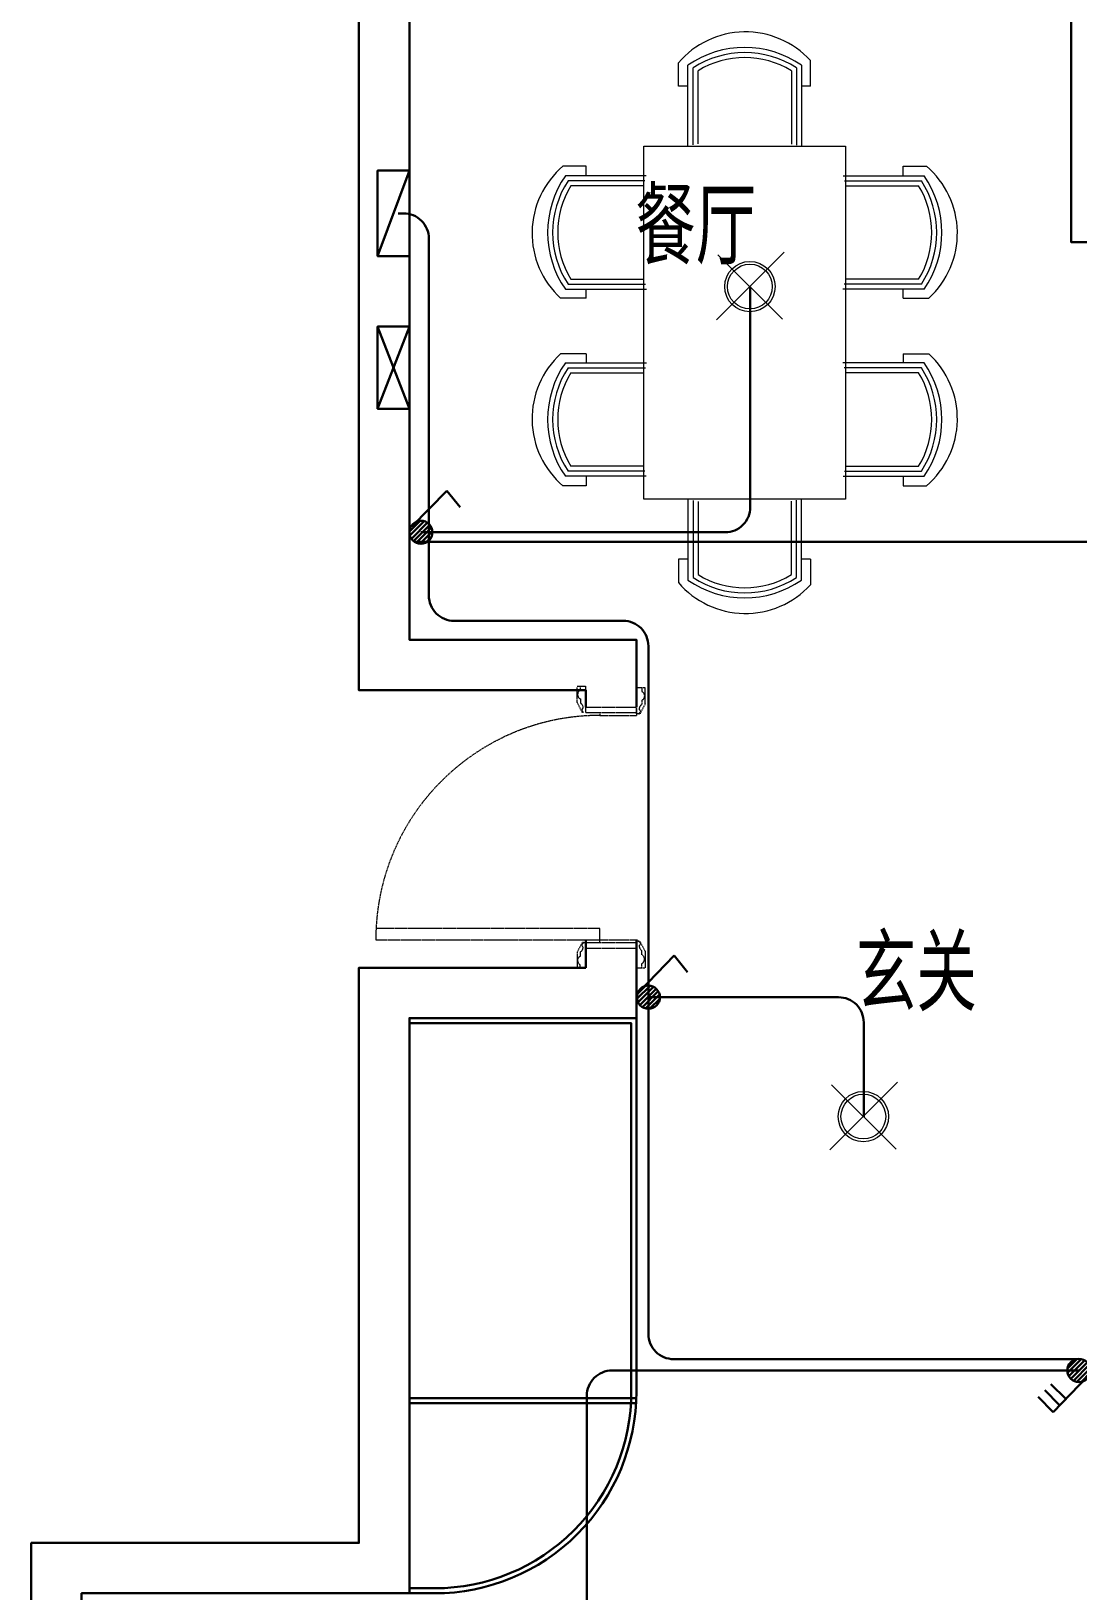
# Model space of a CAD drawing. Header units: millimetres. Extents: x -117264 to 3079702, y -14891 to 68462.
# Drawn here: x -63021 to -58871, y 19456 to 25638 of the extents above; entities that cross this region are included whole.
import ezdxf

# ---------------------------------------------------------------- set-up
doc = ezdxf.new("R2010")
doc.units = ezdxf.units.MM
doc.header["$LTSCALE"] = 10
doc.linetypes.add('5B-P-D2$0$HIDDEN', pattern=[0.375, 0.25, -0.125])
doc.linetypes.add('CONTINOUS', pattern=[0])
for name, color, linetype, lineweight in [('1J家具内线', 251, 'Continuous', 0), ('1强电插座布线图', 1, 'Continuous', 30), ('1灯位开关布线图', 1, 'Continuous', 30), ('1灯具', 2, 'Continuous', 30), ('1给水平面布置图', 4, 'Continuous', 13), ('A—强电箱', 1, 'Continuous', 30), ('浅线', 251, 'CONTINOUS', 0), ('灯具', 52, 'Continuous', 0)]:
    doc.layers.add(name, color=color, linetype=linetype, lineweight=lineweight)
doc.styles.add('_THVAC_DIM', font='SIMPLEX', dxfattribs={"width": 0.8, "height": 3.5, "bigfont": 'HZTXT'})

# ---------------------------------------------------------------- blocks, each defined once
blk = doc.blocks.new('门2')
at = {"layer": '1J家具内线', "linetype": '5B-P-D2$0$HIDDEN'}
for p, q in [((-62427.8, 22909.3), (-62407.8, 22909.3)), ((-62427.8, 22850.7), (-62427.8, 22904.5)), ((-62416.1, 22904.5), (-62416.1, 22894.2)), ((-62407.8, 22909.3), (-62396.1, 22909.3)), ((-62396.1, 22814.5), (-62396.1, 22909.3)), ((-62216.1, 22809.7), (-62216.1, 22904.5)), ((-62216.1, 22904.5), (-62196.1, 22904.5)), ((-62196.1, 22904.5), (-62196.1, 22889.4)), ((-62196.1, 22904.5), (-62184.4, 22904.5)), ((-62184.4, 22845.9), (-62184.4, 22904.5)), ((-62427.8, 22850.7), (-62408.7, 22814.5)), ((-62415.9, 22863.5), (-62415.9, 22848.3)), ((-62405.3, 22814.5), (-62408.7, 22814.5)), ((-62396.1, 22834.5), (-62216.1, 22834.5)), ((-62396.1, 22814.5), (-62216.1, 22814.5)), ((-62346.1, 22814.5), (-62346.1, 22804.6)), ((-62346.1, 22814.5), (-62346.1, 22804.5)), ((-62216.1, 22829.7), (-62216.1, 22809.7)), ((-62184.4, 22845.9), (-62203.5, 22809.7)), ((-62196.2, 22858.7), (-62196.2, 22843.5)), ((-62346.1, 22804.5), (-62216.1, 22804.5)), ((-62346.1, 22804.5), (-62346.1, 22804.5)), ((-62206.9, 22809.7), (-62216.1, 22809.7)), ((-62216.1, 22809.7), (-62216.1, 22809.7)), ((-62216.1, 22809.7), (-62216.1, 22804.5)), ((-62206.9, 22809.7), (-62203.5, 22809.7)), ((-62346.1, 22044.5), (-63146.1, 22044.5)), ((-62346.1, 22004.5), (-62346.1, 22044.5)), ((-63146.1, 22004.5), (-62346.1, 22004.5)), ((-62427.8, 21958.3), (-62408.7, 21994.5)), ((-62405.3, 21994.5), (-62408.7, 21994.5)), ((-62405.3, 21992), (-62405.3, 21994.5)), ((-62405.3, 21994.5), (-62396.1, 21994.5)), ((-62396.1, 21973.7), (-62396.1, 21994.5)), ((-62396.1, 21994.5), (-62396.1, 21904.5)), ((-62396.1, 21994.5), (-62396.1, 21994.5)), ((-62396.1, 21974.5), (-62396.1, 21994.5)), ((-62396.1, 21994.5), (-62216.1, 21994.5)), ((-62346.1, 21994.5), (-62346.1, 22004.5)), ((-62346.1, 22004.5), (-62216.1, 22004.5)), ((-62346.1, 21994.5), (-62346.1, 22004.3)), ((-62216.1, 21999.3), (-62216.1, 22004.5)), ((-62216.1, 21999.3), (-62216.1, 21904.5)), ((-62206.9, 21999.3), (-62216.1, 21999.3)), ((-62216.1, 21999.3), (-62216.1, 21999.3)), ((-62216.1, 21979.3), (-62216.1, 21999.3)), ((-62206.9, 21996.9), (-62206.9, 21999.3)), ((-62206.9, 21999.3), (-62203.5, 21999.3)), ((-62184.4, 21963.1), (-62203.5, 21999.3)), ((-62427.8, 21958.3), (-62427.8, 21904.5)), ((-62415.9, 21945.5), (-62415.9, 21960.7)), ((-62396.1, 21974.5), (-62216.1, 21974.5)), ((-62196.2, 21950.3), (-62196.2, 21965.5)), ((-62184.4, 21963.1), (-62184.4, 21904.5)), ((-62416.1, 21904.5), (-62427.8, 21904.5)), ((-62416.1, 21904.5), (-62416.1, 21914.8)), ((-62396.1, 21904.5), (-62416.1, 21904.5)), ((-62216.1, 21904.5), (-62196.1, 21904.5)), ((-62196.1, 21904.5), (-62196.1, 21919.6)), ((-62196.1, 21904.5), (-62184.4, 21904.5))]:
    blk.add_line(p, q, dxfattribs=at)
for centre, radius, start, end in [((-62408.8, 22878.9), 17, 115.5824, 244.958), ((-62203.4, 22874.1), 17, 295.042, 64.4176), ((-62426.5, 22830.7), 20.6, 359.7089, 59.1736), ((-62403.2, 22823.9), 7.22, 112.1602, 253.1221), ((-62209, 22819), 7.22, 286.8779, 67.8398), ((-62185.7, 22825.8), 20.6, 120.8264, 180.2911), ((-62346.1, 22004.5), 800, 90, 180), ((-62426.5, 21978.3), 20.6, 300.8264, 0.2911), ((-62403.2, 21985.1), 7.22, 106.8779, 247.8398), ((-62209, 21990), 7.22, 292.1602, 73.1221), ((-62185.7, 21983.2), 20.6, 179.7089, 239.1736), ((-62408.8, 21930.1), 17, 115.042, 244.4176), ((-62204.7, 21934.9), 17.6, 299.3185, 61.2219)]:
    blk.add_arc(centre, radius, start, end, dxfattribs=at)
blk = doc.blocks.new('吸顶灯')
at = {"layer": '灯具', "lineweight": 15}
for p, q in [((628139.5, 221637.1, -8710.6), (627918.5, 221416.6, -8710.6)), ((627923.6, 221629.3, -8710.6), (628134.3, 221418.7, -8710.6))]:
    blk.add_line(p, q, dxfattribs=at)
for radius in [82.2, 73]:
    blk.add_circle((628027.7, 221525.3, -8710.6), radius, dxfattribs=at)
blk = doc.blocks.new('单联开关')
at = {"layer": '1灯位开关布线图', "ltscale": 20}
h = blk.add_hatch(dxfattribs=at)
h.set_pattern_fill('ANSI31', scale=74.1312, style=0)
h.set_pattern_definition([(45, (21613.222, 82357.129), (-6.5523343, 6.5523343), [])])
h.paths.add_polyline_path([(88461.9, 78148.4, 1), (88395.2, 78148.4, 1)])
at = {"layer": '1灯位开关布线图', "color": 7}
for p, q in [((88402.4, 78164.9), (88502.9, 78268.3)), ((88502.9, 78268.3), (88541.3, 78221))]:
    blk.add_line(p, q, dxfattribs=at)
blk.add_circle((88428.5, 78148.4), 33.4, dxfattribs=at)
blk = doc.blocks.new('三联开关')
at = {"layer": '1灯位开关布线图', "color": 7}
for p, q in [((88402.4, 77624), (88502.9, 77727.5)), ((88485.1, 77706.8), (88527.1, 77664.5)), ((88502.9, 77727.5), (88545.7, 77683.9)), ((88466.7, 77689.1), (88509.2, 77646.6))]:
    blk.add_line(p, q, dxfattribs=at)
at = {"layer": '1灯位开关布线图', "color": 7, "ltscale": 20}
for p, q in [((88395.8, 77601.3), (88434.8, 77640.3)), ((88395.9, 77614.5), (88421.5, 77640.2)), ((88399.2, 77591.6), (88444.5, 77636.9)), ((88404.8, 77584.1), (88452, 77631.3)), ((88412.2, 77578.4), (88457.6, 77623.9)), ((88421.8, 77574.9), (88461.2, 77614.3)), ((88434.7, 77574.7), (88461.3, 77601.3))]:
    blk.add_line(p, q, dxfattribs=at)
at = {"layer": '1灯位开关布线图', "color": 7}
blk.add_circle((88428.5, 77607.5), 33.4, dxfattribs=at)

msp = doc.modelspace()

# ---------------------------------------------------------------- linework, layer by layer
at = {"layer": '1强电插座布线图', "color": 252, "linetype": 'Continuous', "lineweight": 30}
for points in [[(-60621.3, 22959), (-60621.3, 23225.7), (-61521.3, 23225.7), (-61521.3, 26025.7), (-60521.3, 26025.7), (-60521.3, 26225.7), (-61721.3, 26225.7), (-61721.3, 23025.7), (-60821.3, 23025.7), (-60821.3, 22959)], [(-60821.3, 21925.7), (-61721.3, 21925.7), (-61721.3, 19645.7), (-63021.3, 19645.7), (-63021.3, 13525.7), (-58621.3, 13525.7), (-58621.3, 20345.7), (-56421.3, 20345.7), (-56421.3, 20545.7), (-58821.3, 20545.7), (-58821.3, 13725.7), (-62821.3, 13725.7), (-62821.3, 19445.7), (-61521.3, 19445.7), (-61521.3, 21725.7), (-60621.3, 21725.7), (-60621.3, 22036.8)], [(-60821.3, 21925.7), (-60821.3, 22036.8)], [(-60621.3, 20219.9), (-61521.3, 20219.9)], [(-60621.3, 20199.9), (-61521.3, 20199.9)]]:
    msp.add_lwpolyline(points, dxfattribs=at)
for points in [[(-61521.3, 21725.7), (-60621.3, 21725.7), (-60621.3, 20245.7, -0.414214), (-61421.3, 19445.7), (-61521.3, 19445.7)], [(-61521.3, 21705.7), (-60641.3, 21705.7), (-60641.3, 20245.7, -0.414214), (-61421.3, 19465.7), (-61521.3, 19465.7)]]:
    msp.add_lwpolyline(points, format="xyb", dxfattribs=at)
at = {"layer": '1灯位开关布线图', "color": 1, "linetype": 'Continuous', "lineweight": 30}
for points in [[(-61501, 23613.4), (-58691.4, 23613.4, 0.414214), (-58591.4, 23713.4), (-58591.4, 25172.2, -0.414214), (-58491.4, 25272.2), (-58477.5, 25272.2)], [(-61565.7, 24915.9), (-61544.2, 24915.9, -0.414214), (-61444.2, 24815.9), (-61444.2, 23400.6, 0.414214), (-61344.2, 23300.6), (-60673.6, 23300.6, -0.414214), (-60573.6, 23200.6), (-60573.6, 20474, 0.414214), (-60473.6, 20374), (-58874.9, 20374)], [(-61475.5, 23651.5), (-60269.6, 23651.5, 0.414214), (-60169.6, 23751.5), (-60169.6, 24624)], [(-60573.6, 21808.6), (-59819.6, 21808.6, -0.414214), (-59719.6, 21708.6), (-59719.6, 21334)], [(-60818, 17235.7), (-60818, 20229, -0.414214), (-60718, 20329), (-58866.4, 20329)]]:
    msp.add_lwpolyline(points, format="xyb", dxfattribs=at)
at = {"layer": '1给水平面布置图', "color": 2, "linetype": 'Continuous', "lineweight": 30}
msp.add_lwpolyline([(-51551.1, 19595.4), (-51551.1, 19712.9), (-53448.7, 19712.9), (-53448.7, 21450.5), (-55342.9, 21450.5), (-55342.9, 24037), (-57352.5, 24037), (-57352.5, 24801.4), (-58896.5, 24801.4), (-58896.5, 25941), (-61267.5, 25941), (-61267.5, 26422.1)], dxfattribs=at)
at = {"layer": 'A—强电箱', "linetype": 'Continuous', "lineweight": 30}
for points in [[(-61521.3, 25085.4), (-61647.5, 25085.4), (-61647.5, 24827), (-61647.5, 24746.5), (-61521.3, 24746.5), (-61521.3, 25085.4), (-61647.5, 24746.5)], [(-61521.3, 24467.3), (-61647.5, 24467.3), (-61647.5, 24141.3), (-61521.3, 24141.3), (-61521.3, 24467.3), (-61647.5, 24141.3), (-61521.3, 24141.3), (-61647.5, 24467.3)]]:
    msp.add_lwpolyline(points, dxfattribs=at)
at = {"layer": '浅线'}
for p, q in [((-60454.6, 25420.1), (-60454.6, 25512.4)), ((-60416.6, 25182.5), (-60416.6, 25502.9)), ((-60396.6, 25187.3), (-60396.6, 25492.3)), ((-60376.6, 25191.6), (-60376.6, 25481.3)), ((-60006.6, 25481.3), (-60006.6, 25190.2)), ((-59986.6, 25492.3), (-59986.6, 25185.7)), ((-59966.6, 25502.9), (-59966.6, 25180.7)), ((-59931.2, 25420.1), (-59931.2, 25521.8)), ((-60419.2, 25420.1), (-60454.6, 25420.1)), ((-59931.2, 25420.1), (-59966.6, 25420.1)), ((-60820, 25102.8), (-60912.4, 25102.8)), ((-60820, 25067.4), (-60820, 25102.8)), ((-59563.2, 25102.8), (-59470.9, 25102.8)), ((-59563.2, 25067.4), (-59563.2, 25102.8)), ((-60582.4, 25064.8), (-60902.9, 25064.8)), ((-60587.3, 25044.8), (-60892.2, 25044.8)), ((-59800.8, 25064.8), (-59480.4, 25064.8)), ((-59796, 25044.8), (-59491, 25044.8)), ((-60591.6, 25024.8), (-60881.2, 25024.8)), ((-59791.6, 25024.8), (-59502, 25024.8)), ((-60902.9, 24614.8), (-60580.7, 24614.8)), ((-60892.2, 24634.8), (-60585.7, 24634.8)), ((-60881.2, 24654.8), (-60590.2, 24654.8)), ((-60820, 24579.4), (-60820, 24614.8)), ((-59480.4, 24614.8), (-59802.6, 24614.8)), ((-59491, 24634.8), (-59797.6, 24634.8)), ((-59502, 24654.8), (-59793.1, 24654.8)), ((-59563.2, 24579.4), (-59563.2, 24614.8)), ((-60820, 24579.4), (-60921.7, 24579.4)), ((-59563.2, 24579.4), (-59461.5, 24579.4)), ((-60820, 24359.1), (-60921.7, 24359.1)), ((-60820, 24359.1), (-60820, 24323.6)), ((-59563.2, 24359.1), (-59461.5, 24359.1)), ((-59563.2, 24359.1), (-59563.2, 24323.6)), ((-60902.9, 24323.6), (-60580.7, 24323.6)), ((-60892.2, 24303.6), (-60585.7, 24303.6)), ((-59480.4, 24323.6), (-59802.6, 24323.6)), ((-59491, 24303.6), (-59797.6, 24303.6)), ((-60881.2, 24283.6), (-60590.2, 24283.6)), ((-59502, 24283.6), (-59793.1, 24283.6)), ((-60582.4, 23873.6), (-60902.9, 23873.6)), ((-60587.3, 23893.6), (-60892.2, 23893.6)), ((-60591.6, 23913.6), (-60881.2, 23913.6)), ((-60820, 23871.1), (-60820, 23835.7)), ((-59800.8, 23873.6), (-59480.4, 23873.6)), ((-59796, 23893.6), (-59491, 23893.6)), ((-59791.6, 23913.6), (-59502, 23913.6)), ((-59563.2, 23871.1), (-59563.2, 23835.7)), ((-60820, 23835.7), (-60912.4, 23835.7)), ((-59563.2, 23835.7), (-59470.9, 23835.7)), ((-60416.6, 23782.5), (-60416.6, 23462)), ((-60396.6, 23777.6), (-60396.6, 23472.6)), ((-60376.6, 23773.3), (-60376.6, 23483.7)), ((-60006.6, 23483.7), (-60006.6, 23774.7)), ((-59986.6, 23472.6), (-59986.6, 23779.2)), ((-59966.6, 23462), (-59966.6, 23784.2)), ((-60454.6, 23544.8), (-60454.6, 23452.5)), ((-60419.2, 23544.8), (-60454.6, 23544.8)), ((-59931.2, 23544.8), (-59966.6, 23544.8)), ((-59931.2, 23544.8), (-59931.2, 23443.2))]:
    msp.add_line(p, q, dxfattribs=at)
msp.add_lwpolyline([(-59791.6, 25182.5), (-59791.6, 23782.5), (-60591.6, 23782.5), (-60591.6, 25182.5)], close=True, dxfattribs=at)
for centre, radius, start, end in [((-60188.8, 25285.4), 349.6, 42.53949, 139.50964), ((-60191.6, 25179.2), 394.2, 55.1992, 124.8008), ((-60191.6, 25179.2), 374.2, 56.78491, 123.21509), ((-60191.6, 25179.2), 354.2, 58.51659, 121.48341), ((-60685.4, 24837), 349.6, 130.49036, 227.46051), ((-59697.9, 24837), 349.6, 312.53949, 49.50964), ((-60579.1, 24839.8), 394.2, 145.1992, 214.8008), ((-60579.1, 24839.8), 374.2, 146.78491, 213.21509), ((-59804.1, 24839.8), 374.2, 326.78491, 33.21509), ((-59804.1, 24839.8), 394.2, 325.1992, 34.8008), ((-60579.1, 24839.8), 354.2, 148.51659, 211.48341), ((-59804.1, 24839.8), 354.2, 328.51659, 31.48341), ((-60685.4, 24101.5), 349.6, 132.53949, 229.50964), ((-59697.9, 24101.5), 349.6, 310.49036, 47.46051), ((-60579.1, 24098.6), 394.2, 145.1992, 214.8008), ((-60579.1, 24098.6), 374.2, 146.78491, 213.21509), ((-59804.1, 24098.6), 374.2, 326.78491, 33.21509), ((-59804.1, 24098.6), 394.2, 325.1992, 34.8008), ((-60579.1, 24098.6), 354.2, 148.51659, 211.48341), ((-59804.1, 24098.6), 354.2, 328.51659, 31.48341), ((-60188.8, 23679.5), 349.6, 220.49036, 317.46051), ((-60191.6, 23785.7), 394.2, 235.1992, 304.8008), ((-60191.6, 23785.7), 374.2, 236.78491, 303.21509), ((-60191.6, 23785.7), 354.2, 238.51659, 301.48341)]:
    msp.add_arc(centre, radius, start, end, dxfattribs=at)

# ---------------------------------------------------------------- block references
at = {"layer": '1强电插座布线图', "color": 252, "linetype": 'Continuous', "lineweight": 30, "xscale": 1.111111031954351, "yscale": 1.111111031954806, "zscale": 1.111111031954806}
msp.add_blockref('门2', (8507.6, -2412.7), dxfattribs=at)
at = {"layer": '1灯位开关布线图', "color": 7, "xscale": 1.374053990468383, "yscale": 1.374053990468383, "zscale": 1.374053990399716}
for p in [(-182981.1, -83728.5), (-182079.2, -85571.4)]:
    msp.add_blockref('单联开关', p, dxfattribs=at)
at = {"layer": '1灯位开关布线图', "color": 7, "xscale": 1.374053990468383, "yscale": 1.374053990468383, "zscale": 1.374053990399716, "rotation": 180}
msp.add_blockref('三联开关', (62639.2, 126965.9), dxfattribs=at)
at = {"layer": '1灯具', "xscale": 1.215222703292966, "yscale": 1.215222703292966, "zscale": 1.215222703457712}
for p in [(-823364.7, -244577, 10585.3), (-822914.7, -247867, 10585.3)]:
    msp.add_blockref('吸顶灯', p, dxfattribs=at)

# ---------------------------------------------------------------- texts
at = {"layer": '1强电插座布线图', "color": 252, "linetype": 'Continuous', "lineweight": 30, "char_height": 300, "width": 1159.57, "attachment_point": 1, "style": '_THVAC_DIM'}
for s, insert in [('餐厅', (-60626, 25012.3)), ('^I玄关', (-59915.6, 22052.4))]:
    msp.add_mtext(s, dxfattribs=dict(at, insert=insert))

doc.saveas('drawing.dxf')
